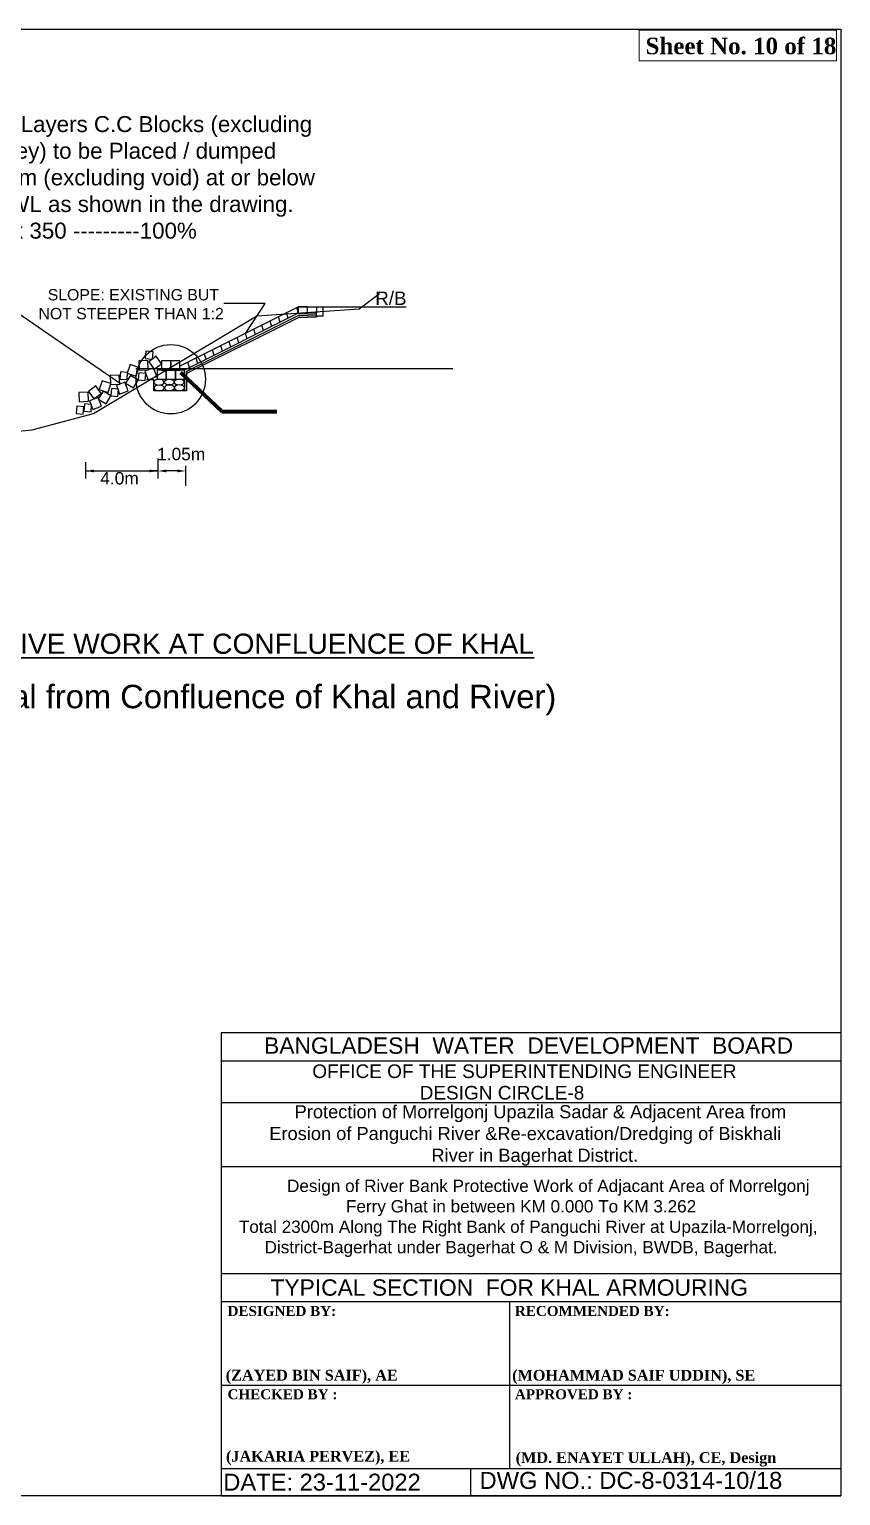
# Model space of a CAD drawing. Header units: inches. Extents: x 89000 to 1304432, y -10828 to 220529.
# Drawn here: x 738275 to 742246, y 77715 to 84888 of the extents above; entities that cross this region are included whole.
import ezdxf
from ezdxf.enums import TextEntityAlignment as Align

# ---------------------------------------------------------------- set-up
doc = ezdxf.new("R2010")
doc.units = ezdxf.units.IN
doc.header["$LTSCALE"] = 7
doc.header["$MEASUREMENT"] = 0
doc.layers.add('LINE', color=7, linetype='Continuous')
doc.styles.add('Kazi_T_H', font='timesbd.ttf')
doc.styles.get("Standard").update_dxf_attribs({"font": 'arial.ttf'})
doc.dimstyles.get("Standard").update_dxf_attribs({"dimtxt": 0.18, "dimasz": 0.18, "dimexe": 0.18, "dimexo": 0.0625, "dimgap": 0.09, "dimtad": 0, "dimtih": 1, "dimtoh": 1, "dimdec": 4, "dimzin": 0, "dimdsep": 46, "dimtxsty": 'Standard', "dimcen": 0.09, "dimadec": 0, "dimazin": 0, "dimtfac": 1, "dimtdec": 4, "dimtofl": 0, "dimtmove": 0, "dimatfit": 3, "dimfxl": 1, "dimtolj": 1, "dimtzin": 0, "dimarcsym": 0})

msp = doc.modelspace()

# ---------------------------------------------------------------- hatches: boundary and pattern name
at = {"linetype": 'Continuous', "lineweight": -3, "ltscale": 0.5}
h = msp.add_hatch(dxfattribs=at)
h.set_pattern_fill('JIS_RC_10', color=0, scale=100, style=0)
h.set_pattern_definition([(135, (787632.7, 147599.7), (707.107, 707.107), []), (135, (787560.2, 147599.7), (707.107, 707.107), []), (135, (787487.7, 147599.7), (707.107, 707.107), [])])
edge = h.paths.add_edge_path()
edge.add_ellipse((738959.88006, 83162.53276), major_axis=(24.45533, 0), ratio=0.5608000875, start_angle=0, end_angle=360)

# ---------------------------------------------------------------- linework, layer by layer
at = {"color": 0, "linetype": 'Continuous', "lineweight": -3, "ltscale": 0.5}
for p, q in [((739592.27194, 83530.22855), (739012.57741, 83240.38128)), ((739592.27194, 83500.22855), (739584.22222, 83526.20369)), ((739592.27194, 83530.22855), (740119.17513, 83530.22855)), ((739636.2726, 83530.22855), (739592.27194, 83530.22855)), ((739592.27194, 83500.22855), (739592.27194, 83530.22855)), ((739636.2726, 83500.22855), (739636.2726, 83530.22855)), ((739636.2726, 83530.22855), (739711.2726, 83530.22855)), ((739681.2726, 83530.22855), (739681.2726, 83500.22855)), ((739711.2726, 83530.22855), (739711.2726, 83485.22855)), ((739594.05369, 83501.11942), (739035.12426, 83221.65471)), ((739596.13414, 83490.22855), (739045.01209, 83214.66753)), ((739597.21599, 83480.22855), (739045.01209, 83204.1266)), ((739421.62922, 83414.90719), (739413.5795, 83440.88233)), ((739461.87845, 83435.0318), (739453.82873, 83461.00694)), ((739461.87845, 83435.0318), (739453.82873, 83461.00694)), ((739502.12767, 83455.15642), (739494.07795, 83481.13155)), ((739502.12767, 83455.15642), (739494.07795, 83481.13155)), ((739542.37689, 83475.28103), (739534.32717, 83501.25617)), ((739542.37689, 83475.28103), (739534.32717, 83501.25617)), ((739592.27194, 83500.22855), (739636.2726, 83500.22855)), ((739596.13414, 83490.22855), (739636.2726, 83490.22855)), ((739597.21599, 83480.22855), (739636.2726, 83480.22855)), ((739616.13414, 83500.22855), (739615.81758, 83500.07028)), ((739681.2726, 83500.22855), (739636.2726, 83500.22855)), ((739681.2726, 83490.22855), (739636.2726, 83490.22855)), ((739681.2726, 83480.22855), (739636.2726, 83480.22855)), ((739681.2726, 83485.22855), (739681.2726, 83500.22855)), ((739711.2726, 83485.22855), (739681.2726, 83485.22855)), ((739681.2726, 83485.22855), (739681.2726, 83480.22855)), ((739260.63233, 83334.40874), (739252.58261, 83360.38388)), ((739300.88155, 83354.53336), (739292.83183, 83380.5085)), ((739300.88155, 83354.53336), (739292.83183, 83380.5085)), ((739341.13078, 83374.65797), (739333.08106, 83400.63311)), ((739381.38, 83394.78258), (739373.33028, 83420.75772)), ((739139.88466, 83274.03491), (739131.83494, 83300.01005)), ((739139.88466, 83274.03491), (739131.83494, 83300.01005)), ((739180.13388, 83294.15952), (739172.08416, 83320.13466)), ((739220.38311, 83314.28413), (739212.33338, 83340.25927)), ((738796.04633, 83229.77336), (740347.60214, 83229.77336)), ((739045.12426, 83176.65486), (739045.01209, 83214.66753)), ((739045.01209, 83214.66753), (739045.01209, 83120.18225)), ((739059.38621, 83233.78569), (739051.33649, 83259.76083)), ((739099.63543, 83253.9103), (739091.58571, 83279.88544)), ((738884.96064, 83173.47158), (738848.38046, 83173.47158)), ((738884.96064, 83120.18225), (738884.96064, 83173.47158)), ((739035.12426, 83176.65486), (739035.12426, 83120.18225)), ((739045.01209, 83176.65486), (739045.12426, 83176.65486)), ((739045.01209, 83120.18225), (738884.96064, 83120.18225)), ((738904.82166, 82789.22937), (738904.82166, 82691.54653)), ((738550.55625, 82770.17624), (738550.55625, 82691.54653)), ((738550.55625, 82727.94653), (738904.82166, 82727.94653)), ((738904.82166, 82727.94653), (738864.07166, 82727.94653)), ((738999.07121, 82727.94653), (738945.57166, 82727.94653)), ((739039.82121, 82752.69169), (739039.82121, 82655.73695))]:
    msp.add_line(p, q, dxfattribs=at)
at = {"color": 0, "lineweight": -3, "ltscale": 0.5}
for p in [(742245.50626, 79978.79776), (739213.85611, 77714.7686)]:
    msp.add_line(p, (742245.50626, 77714.7686), dxfattribs=at)
at = {"color": 0, "linetype": 'Continuous', "lineweight": -3, "ltscale": 0.5}
for points in [[(735789.10997, 83618.77336), (735889.10997, 83586.77336), (736189.10997, 83486.77336), (736589.10997, 83306.77336), (736989.10997, 83064.77336), (737289.10997, 82999.77336), (737389.10997, 82969.77336), (737789.10997, 82924.77336), (738089.10997, 82909.77336), (738289.10997, 82929.77336), (738589.10997, 83009.77336), (739389.10997, 83486.77336), (739889.10997, 83521.77336), (739989.10997, 83595.77336)], [(738877.51393, 83275.41823), (738880.57565, 83310.28406), (738845.70983, 83313.34578), (738842.6481, 83278.47996), (738877.51393, 83275.41823)], [(738895.97479, 83288.68914), (738859.61623, 83262.17396), (738886.13141, 83225.81539), (738922.48998, 83252.33057), (738895.97479, 83288.68914)], [(738768.26377, 83248.38673), (738754.52216, 83205.53619), (738797.37269, 83191.79458), (738811.11431, 83234.64511), (738768.26377, 83248.38673)], [(738855.4434, 83268.06299), (738810.48479, 83266.13352), (738812.41426, 83221.1749), (738857.37288, 83223.10438), (738855.4434, 83268.06299)], [(738841.0738, 83216.39657), (738857.23421, 83174.39845), (738899.23232, 83190.55885), (738883.07192, 83232.55697), (738841.0738, 83216.39657)], [(738945.12456, 83221.65471), (738900.12471, 83221.65471), (738900.12471, 83176.65486), (738945.12456, 83176.65486), (738945.12456, 83221.65471)], [(738967.57756, 83266.65456), (738922.57771, 83266.65456), (738922.57771, 83221.65471), (738967.57756, 83221.65471), (738967.57756, 83266.65456)], [(738990.12441, 83221.65471), (738945.12456, 83221.65471), (738945.12456, 83176.65486), (738990.12441, 83176.65486), (738990.12441, 83221.65471)], [(739012.57741, 83266.65456), (738967.57756, 83266.65456), (738967.57756, 83221.65471), (739012.57741, 83221.65471), (739012.57741, 83266.65456)], [(739035.12426, 83221.65471), (738990.12441, 83221.65471), (738990.12441, 83176.65486), (739035.12426, 83176.65486), (739035.12426, 83221.65471)], [(738600.47894, 83143.5599), (738564.12037, 83117.04472), (738590.63555, 83080.68616), (738626.99412, 83107.20134), (738600.47894, 83143.5599)], [(738631.46163, 83168.83772), (738617.72002, 83125.98719), (738660.57055, 83112.24558), (738674.31216, 83155.09611), (738631.46163, 83168.83772)], [(738715.60002, 83197.01589), (738670.6414, 83195.08642), (738672.57088, 83150.1278), (738717.52949, 83152.05728), (738715.60002, 83197.01589)], [(738701.23042, 83145.34947), (738717.39082, 83103.35135), (738759.38893, 83119.51175), (738743.22853, 83161.50987), (738701.23042, 83145.34947)], [(738753.47963, 83174.61764), (738756.54135, 83209.48346), (738721.67553, 83212.54519), (738718.6138, 83177.67936), (738753.47963, 83174.61764)], [(738769.71514, 83195.53075), (738746.51619, 83156.97159), (738785.07535, 83133.77265), (738808.2743, 83172.33181), (738769.71514, 83195.53075)], [(738842.60324, 83170.43624), (738845.66496, 83205.30207), (738810.79914, 83208.36379), (738807.73741, 83173.49797), (738842.60324, 83170.43624)], [(738562.59711, 83113.58166), (738517.6385, 83111.65219), (738519.56797, 83066.69357), (738564.52659, 83068.62305), (738562.59711, 83113.58166)], [(738569.64293, 83070.31898), (738585.80333, 83028.32087), (738627.80144, 83044.48127), (738611.64104, 83086.47938), (738569.64293, 83070.31898)], [(738635.9504, 83117.80404), (738612.75145, 83079.24488), (738651.31061, 83056.04593), (738674.50956, 83094.60509), (738635.9504, 83117.80404)], [(738708.8385, 83092.70953), (738711.90022, 83127.57535), (738677.03439, 83130.63708), (738673.97267, 83095.77125), (738708.8385, 83092.70953)], [(738539.27556, 83006.38127), (738542.33729, 83041.2471), (738507.47146, 83044.30882), (738504.40974, 83009.443), (738539.27556, 83006.38127)], [(738577.25101, 83017.67904), (738580.31273, 83052.54487), (738545.44691, 83055.60659), (738542.38518, 83020.74077), (738577.25101, 83017.67904)]]:
    msp.add_lwpolyline(points, dxfattribs=at)
msp.add_circle((738967.62449, 83176.65486), 169.80215, dxfattribs=at)
at = {"color": 0, "linetype": 'Continuous', "lineweight": -3, "ltscale": 0.5, "extrusion": (0, 0, -1)}
for centre in [(738909.72196, 83161.89898), (738910.35837, 83133.99854), (738960.51647, 83134.63233), (739009.08483, 83162.84965), (739009.72124, 83134.94922)]:
    msp.add_ellipse(centre, major_axis=(-24.751, 0), ratio=0.5541008648, dxfattribs=at)
at = {"color": 0, "linetype": 'Continuous', "lineweight": -3, "ltscale": 0.5}
msp.add_ellipse((738959.88006, 83162.53276), major_axis=(24.45533, 0), ratio=0.5608000875, dxfattribs=at)
for points in [[(738591.30625, 82734.7382), (738591.30625, 82721.15486), (738550.55625, 82727.94653)], [(738864.07166, 82734.7382), (738864.07166, 82721.15486), (738904.82166, 82727.94653)], [(738945.57166, 82734.7382), (738945.57166, 82721.15486), (738904.82166, 82727.94653)], [(738999.07121, 82734.7382), (738999.07121, 82721.15486), (739039.82121, 82727.94653)]]:
    msp.add_solid(points, dxfattribs=at)
at = {"layer": 'LINE', "color": 0, "linetype": 'ByBlock', "lineweight": -3, "ltscale": 0.5}
for p, q in [((742245.50626, 79978.79776), (739213.85611, 79978.79776)), ((739213.85611, 79978.79776), (739213.85611, 77714.7686)), ((742245.50626, 79840.02917), (739213.85611, 79840.02917)), ((742245.50626, 79636.7388), (739213.85611, 79636.7388)), ((742245.50626, 79323.43799), (739213.85611, 79323.43799)), ((742245.50626, 78799.73705), (739213.85611, 78799.73705)), ((742245.50626, 78662.31625), (739213.85611, 78662.31625)), ((740627.12494, 77847.52102), (740627.12494, 78662.31625)), ((739213.85611, 78254.91864), (742245.50626, 78254.91864)), ((739213.85611, 77847.52102), (742245.50626, 77847.52102)), ((740435.71526, 77714.7686), (740435.71526, 77847.52102))]:
    msp.add_line(p, q, dxfattribs=at)
msp.add_lwpolyline([(731827.86521, 84888.43534), (742245.50626, 84888.43534), (742245.50626, 77714.7686), (731827.86521, 77714.7686)], close=True, dxfattribs=at)
at = {"layer": 'LINE', "color": 7, "lineweight": 13, "ltscale": 0.5}
msp.add_lwpolyline([(742225.83034, 84883.5701), (741259.13352, 84883.5701), (741259.13352, 84734.81121), (742225.83034, 84734.81121)], close=True, dxfattribs=at)

# ---------------------------------------------------------------- texts
at = {"color": 7, "lineweight": 30, "ltscale": 0.18, "attachment_point": 1}
for s, insert, char_height, width in [('{\\LTYPICAL X-SECTION FOR ARMOURING OF PROTECTIVE WORK AT CONFLUENCE OF KHAL}', (734721.90343, 81931.97096), 98.488466, 6577.0551608), ('(Limit of Wprk: To be Extended 20m towards Khal from Confluence of Khal and River)', (734782.29559, 81681.57096), 114.5014632, 6118.5201198)]:
    msp.add_mtext(s, dxfattribs=dict(at, insert=insert, char_height=char_height, width=width))
at = {"layer": 'LINE', "color": 0, "linetype": 'ByBlock', "lineweight": -3, "ltscale": 0.5}
for s, height, p in [('1.05m', 60.774145, (738900.53474, 82780.27088)), ('4.0m', 60.774145, (738622.26094, 82661.71801)), ('DWG NO.: DC-8-0314-10/18', 82.9702674, (740478.49854, 77747.9567)), ('DATE: 23-11-2022', 82.9702674, (739224.40408, 77739.41678))]:
    msp.add_text(s, height=height, dxfattribs=at).set_placement(p)
for s, height, p in [('BANGLADESH  WATER  DEVELOPMENT  BOARD', 79.7849346, (740718.45409, 79876.80197)), ('OFFICE OF THE SUPERINTENDING ENGINEER', 66.5457805, (740697.91316, 79758.03357)), ('DESIGN CIRCLE-8', 66.5457805, (740588.14166, 79652.9193))]:
    msp.add_text(s, height=height, dxfattribs=at).set_placement(p, align=Align.CENTER)
at = {"layer": 'LINE', "lineweight": 50, "ltscale": 0.5}
msp.add_text('TYPICAL SECTION  FOR KHAL ARMOURING', height=79.8549366, dxfattribs=at).set_placement((740623.59614, 78693.11377), align=Align.CENTER)
at = {"layer": 'LINE', "color": 0, "linetype": 'ByBlock', "lineweight": -3, "ltscale": 0.5, "style": 'Kazi_T_H'}
for s, p in [('DESIGNED BY:', (739245.36621, 78593.87345)), ('RECOMMENDED BY:', (740651.56879, 78593.87345)), ('CHECKED BY :', (739245.36621, 78186.47584)), ('APPROVED BY :', (740651.56879, 78186.47584))]:
    msp.add_text(s, height=48.8877138, dxfattribs=at).set_placement(p)
at = {"layer": 'LINE', "lineweight": 50, "ltscale": 0.5, "style": 'Kazi_T_H'}
for s, p in [('(ZAYED BIN SAIF), AE', (739236.35542, 78278.01552)), ('(MOHAMMAD SAIF UDDIN), SE ', (740637.9563, 78277.72656)), ('(JAKARIA PERVEZ), EE', (739237.58779, 77881.52869)), ('(MD. ENAYET ULLAH), CE, Design ', (740655.05934, 77874.98777))]:
    msp.add_text(s, height=52.5045341, dxfattribs=at).set_placement(p)
at = {"layer": 'LINE', "color": 7, "lineweight": 13, "ltscale": 0.5, "insert": (741290.60683, 84847.44598), "char_height": 80.9372476, "width": 1000.5631354, "attachment_point": 1}
msp.add_mtext('{\\fTimes New Roman|b1|i0|c0|p18;Sheet No. 10 of 18}', dxfattribs=at)
at = {"layer": 'LINE', "color": 0, "linetype": 'ByBlock', "lineweight": -3, "ltscale": 0.5}
for s, insert, char_height, width, attachment_point in [('Assorted 2 Layers C.C Blocks (excluding Blocks at key) to be Placed / dumped \\P@ 2.00 m³/m (excluding void) at or below Working LWL as shown in the drawing. \\P350 x 350 x 350 ---------100%\\P ', (737680.89279, 84463.8907), 78.1767752, 2321.3521961, 1), ('                  {\\C7;Protection of Morrelgonj Upazila Sadar & Adjacent Area from \\P             Erosion of Panguchi River &Re-excavation/Dredging of Biskhali\\P                                             River in Bagerhat District.}', (739127.32961, 79625.07323), 63.8839493, 3285.7854639, 1), ('         {\\H0.7869x;Design of River Bank Protective Work of Adjacant Area of Morrelgonj \\PFerry Ghat in between KM 0.000 To KM 3.262 \\P   Total 2300m Along The Right Bank of Panguchi River at Upazila-Morrelgonj, \\PDistrict-Bagerhat under Bagerhat O & M Division, BWDB, Bagerhat.}', (740681.5707, 79260.5141), 76.2280984, 3464.2498832, 2)]:
    msp.add_mtext(s, dxfattribs=dict(at, insert=insert, char_height=char_height, width=width, attachment_point=attachment_point))
for s, insert, char_height, attachment_point in [(' SLOPE: EXISTING BUT\\PNOT STEEPER THAN 1:2', (738773.57651, 83617.73278), 55.3628072, 2), ('R/B', (739967.93094, 83605.78254), 65.828823, 1)]:
    msp.add_mtext(s, dxfattribs=dict(at, insert=insert, char_height=char_height, attachment_point=attachment_point))

# ---------------------------------------------------------------- leaders
at = {"color": 0, "linetype": 'Continuous', "lineweight": -3, "ltscale": 0.5}
for points in [[(738722.22947, 83153.42967), (737337.87488, 84104.4981), (737337.25355, 84108.97338)], [(739333.08106, 83400.63311), (739429.37352, 83546.41476), (739227.27299, 83546.41476)]]:
    msp.add_leader(points, dimstyle='Standard', override={"dimgap": 0.09, "dimtad": 0, "dimfxl": 0.15, "dimfxlon": 1}, dxfattribs=at)
at = {"layer": 'LINE', "color": 7, "lineweight": 13, "ltscale": 0.5}
msp.add_leader([(739014.76313, 83209.20897), (739216.82121, 83019.36326), (739486.64801, 83019.36326)], dimstyle='Standard', override={"dimtxt": 0.9, "dimasz": 0.7, "dimclrd": 7, "dimclre": 7, "dimclrt": 7, "dimlwd": 65535, "dimlwe": 65535}, dxfattribs=at)

doc.saveas('drawing.dxf')
